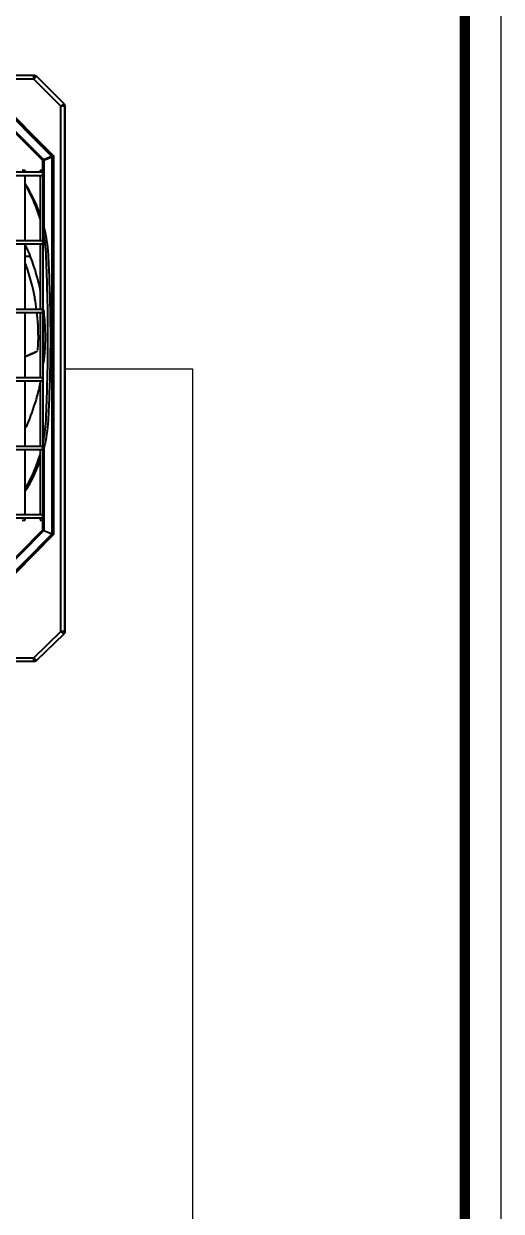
# Model space of a CAD drawing. Extents: x 58467 to 79089, y -33726 to -17391.
# Drawn here: x 72394 to 72455.8, y -19401.1 to -19247.2 of the extents above; entities that cross this region are included whole.
import ezdxf

# ---------------------------------------------------------------- set-up
doc = ezdxf.new("R2010")
doc.units = 0
doc.header["$LTSCALE"] = 100
doc.linetypes.add('HIDDEN2', pattern=[0.1875, 0.125, -0.0625])
doc.layers.add('+ENTE-HVAC-VRF-KLİMA BAKIR BORU', color=52, linetype='COPPER_LINE', lineweight=30)
doc.layers.add('+ENTE-ST-DOSEME USTU KONDDRENAJ', color=110, linetype='DOSEMEUSTUKONDENSDRENAJ_LINE', lineweight=40)
for name, color, linetype in [('3-cam', 4, 'Continuous'), ('DTR', 24, 'Continuous'), ('Kompozit', 122, 'Continuous')]:
    doc.layers.add(name, color=color, linetype=linetype)
doc.linetypes.add('COPPER_LINE', pattern='A,35,-10,["COPPER",Standard,S=15,R=0,X=-0.075,Y=-7.5],-95', length=140)
doc.linetypes.add('DOSEMEUSTUKONDENSDRENAJ_LINE', pattern='A,300,-40,["CD",Standard,S=15,R=0,X=-35,Y=-7.5],0', length=340)

# ---------------------------------------------------------------- blocks, each defined once
blk = doc.blocks.new('A$C56216D09')
at = {"layer": '3-cam'}
for p, q in [((3722.2, -2673.37, 1.31), (3722.2, -535.57, 1.31)), ((3722.7, -2673.37, 1.31), (3722.7, -535.57, 1.31)), ((3722.85, -2673.37, 1.31), (3722.85, -535.57, 1.31)), ((3723.35, -535.57, 1.31), (3723.35, -2674.52, 1.31))]:
    blk.add_line(p, q, dxfattribs=at)
at = {"layer": '3-cam', "color": 1, "linetype": 'HIDDEN2', "ltscale": 5, "const_width": 0.152, "elevation": 1.31}
blk.add_lwpolyline([(3722.78, -2673.37), (3722.78, -535.57)], dxfattribs=at)
at = {"layer": 'DTR', "color": 252}
for p, q in [((3722.3, -2673.37, 1.31), (3722.3, -535.52, 1.31)), ((3722.4, -2673.37, 1.31), (3722.4, -535.52, 1.31)), ((3722.5, -2673.37, 1.31), (3722.5, -535.52, 1.31)), ((3722.6, -2673.37, 1.31), (3722.6, -535.52, 1.31)), ((3722.95, -2673.37, 1.31), (3722.95, -535.52, 1.31)), ((3723.05, -2673.37, 1.31), (3723.05, -535.52, 1.31)), ((3723.15, -2673.37, 1.31), (3723.15, -535.52, 1.31)), ((3723.25, -2673.37, 1.31), (3723.25, -535.52, 1.31))]:
    blk.add_line(p, q, dxfattribs=at)
at = {"layer": 'Kompozit', "elevation": 1.31}
blk.add_lwpolyline([(2061.01, -2678.62), (3727.49, -2678.62), (3727.49, -517.73)], dxfattribs=at)
blk = doc.blocks.new('2 KAT SOL')
at = {"layer": '+ENTE-HVAC-VRF-KLİMA BAKIR BORU', "color": 2, "linetype": 'Continuous'}
for p, q in [((54187.1, -31993.03, -3.54), (54203.64, -31993.03, -3.54)), ((54203.64, -31993.03, -3.54), (54203.64, -32149.18, -3.54))]:
    blk.add_line(p, q, dxfattribs=at)
at = {"color": 3}
for p, q in [((54067.03, -31954.98, -3.54), (54183.08, -31954.98, -3.54)), ((54183.08, -31955.48, -3.54), (54067.03, -31955.48, -3.54)), ((54183.08, -31955.48, -3.54), (54183.08, -31954.98, -3.54)), ((54183.08, -31955.48, -3.54), (54183.43, -31955.13, -3.54)), ((54186.6, -31959, -3.54), (54183.08, -31955.48, -3.54)), ((54183.43, -31955.13, -3.54), (54186.96, -31958.65, -3.54)), ((54185.4, -31965.48, -3.54), (54177.64, -31957.72, -3.54)), ((54177.68, -31957.46, -3.54), (54185.66, -31965.44, -3.54)), ((54184.25, -31966.03, -3.54), (54177.09, -31958.88, -3.54)), ((54177.2, -31958.77, -3.54), (54184.36, -31965.92, -3.54)), ((54186.6, -31959, -3.54), (54186.96, -31958.65, -3.54)), ((54186.6, -32027.06, -3.54), (54186.6, -31959, -3.54)), ((54187.1, -31959, -3.54), (54186.6, -31959, -3.54)), ((54187.1, -32027.01, -3.54), (54187.1, -31959, -3.54)), ((54187.1, -31959, -3.54), (54187.1, -32027.06, -3.54)), ((54187.1, -32027.01, -3.54), (54187.1, -31959, -3.54)), ((54184.36, -31965.92, -3.54), (54185.4, -31965.48, -3.54)), ((54185.45, -31965.59, -3.54), (54184.4, -31966.03, -3.54)), ((54185.4, -31965.48, -3.54), (54185.66, -31965.44, -3.54)), ((54185.66, -31965.44, -3.54), (54185.45, -31965.59, -3.54)), ((54185.45, -32014.41, -3.54), (54185.45, -31965.59, -3.54)), ((54185.66, -31965.44, -3.54), (54185.66, -32014.5, -3.54)), ((54181.57, -31967.27, -3.54), (54181.97, -31967.27, -3.54)), ((54181.97, -31967.57, -3.54), (54181.97, -31967.27, -3.54)), ((54183.92, -31967.27, -3.54), (54183.92, -31967.57, -3.54)), ((54183.92, -31967.27, -3.54), (54184.32, -31967.27, -3.54)), ((54184.25, -31966.03, -3.54), (54184.36, -31965.92, -3.54)), ((54184.25, -31967.27, -3.54), (54184.25, -31966.03, -3.54)), ((54184.25, -31966.03, -3.54), (54184.4, -31966.03, -3.54)), ((54184.32, -32012.66, -3.54), (54184.32, -31967.27, -3.54)), ((54184.4, -31966.03, -3.54), (54184.4, -31974.71, -3.54)), ((54184.22, -31967.57, -3.54), (54065.85, -31967.57, -3.54)), ((54065.85, -31967.97, -3.54), (54184.22, -31967.97, -3.54)), ((54181.97, -31976.45, -3.54), (54181.97, -31967.97, -3.54)), ((54183.92, -31967.97, -3.54), (54183.92, -31976.45, -3.54)), ((54184.22, -31967.57, -3.54), (54184.22, -31967.77, -3.54)), ((54184.22, -31967.77, -3.54), (54184.22, -31967.97, -3.54)), ((54184.22, -31976.45, -3.54), (54065.85, -31976.45, -3.54)), ((54184.22, -31976.45, -3.54), (54184.22, -31976.65, -3.54)), ((54065.85, -31976.85, -3.54), (54184.22, -31976.85, -3.54)), ((54181.97, -31985.33, -3.54), (54181.97, -31976.85, -3.54)), ((54183.92, -31976.85, -3.54), (54183.92, -31985.33, -3.54)), ((54184.22, -31976.65, -3.54), (54184.22, -31976.85, -3.54)), ((54182.07, -31978.44, -3.54), (54182.57, -31978.44, -3.54)), ((54184.22, -31985.33, -3.54), (54065.85, -31985.33, -3.54)), ((54065.85, -31985.73, -3.54), (54184.22, -31985.73, -3.54)), ((54181.97, -31994.21, -3.54), (54181.97, -31985.73, -3.54)), ((54183.92, -31985.73, -3.54), (54183.92, -31994.21, -3.54)), ((54184.22, -31985.33, -3.54), (54184.22, -31985.53, -3.54)), ((54184.22, -31985.53, -3.54), (54184.22, -31985.73, -3.54)), ((54184.22, -31994.21, -3.54), (54065.85, -31994.21, -3.54)), ((54065.85, -31994.61, -3.54), (54184.22, -31994.61, -3.54)), ((54181.97, -32003.09, -3.54), (54181.97, -31994.61, -3.54)), ((54183.92, -31994.61, -3.54), (54183.92, -32003.09, -3.54)), ((54184.22, -31994.21, -3.54), (54184.22, -31994.41, -3.54)), ((54184.22, -31994.41, -3.54), (54184.22, -31994.61, -3.54)), ((54184.22, -32003.09, -3.54), (54065.85, -32003.09, -3.54)), ((54065.85, -32003.49, -3.54), (54184.22, -32003.49, -3.54)), ((54181.97, -32011.96, -3.54), (54181.97, -32003.49, -3.54)), ((54183.92, -32003.49, -3.54), (54183.92, -32011.96, -3.54)), ((54184.22, -32003.09, -3.54), (54184.22, -32003.29, -3.54)), ((54184.22, -32003.29, -3.54), (54184.22, -32003.49, -3.54)), ((54184.4, -32003.26, -3.54), (54184.4, -32013.97, -3.54)), ((54184.22, -32011.96, -3.54), (54065.85, -32011.96, -3.54)), ((54065.85, -32012.36, -3.54), (54184.22, -32012.36, -3.54)), ((54181.57, -32012.66, -3.54), (54181.97, -32012.66, -3.54)), ((54181.97, -32012.66, -3.54), (54181.97, -32012.36, -3.54)), ((54183.92, -32012.36, -3.54), (54183.92, -32012.66, -3.54)), ((54183.92, -32012.66, -3.54), (54184.32, -32012.66, -3.54)), ((54184.22, -32011.96, -3.54), (54184.22, -32012.16, -3.54)), ((54184.22, -32012.16, -3.54), (54184.22, -32012.36, -3.54)), ((54184.25, -32013.91, -3.54), (54184.25, -32012.66, -3.54)), ((54177.09, -32021.15, -3.54), (54184.25, -32013.91, -3.54)), ((54184.4, -32013.97, -3.54), (54177.2, -32021.26, -3.54)), ((54177.64, -32022.31, -3.54), (54185.45, -32014.41, -3.54)), ((54185.66, -32014.5, -3.54), (54177.68, -32022.57, -3.54)), ((54184.25, -32013.91, -3.54), (54184.4, -32013.97, -3.54)), ((54184.4, -32013.97, -3.54), (54185.45, -32014.41, -3.54)), ((54185.45, -32014.41, -3.54), (54185.66, -32014.5, -3.54)), ((54187.08, -32014.38, -3.54), (54187.08, -32018.86, -3.54)), ((54187.08, -32014.38, -3.54), (54187.08, -32018.86, -3.54)), ((54187.1, -32018.86, -3.54), (54187.08, -32018.86, -3.54)), ((54187.08, -32018.86, -3.54), (54187.08, -32019.16, -3.54)), ((54187.1, -32018.86, -3.54), (54187.08, -32018.86, -3.54)), ((54187.08, -32018.86, -3.54), (54187.08, -32019.16, -3.54)), ((54183.08, -32030.48, -3.54), (54186.6, -32027.06, -3.54)), ((54186.96, -32027.41, -3.54), (54186.6, -32027.06, -3.54)), ((54187.1, -32027.06, -3.54), (54186.6, -32027.06, -3.54)), ((54186.96, -32027.41, -3.54), (54183.43, -32030.84, -3.54)), ((54067.08, -32030.48, -3.54), (54183.08, -32030.48, -3.54)), ((54183.08, -32030.98, -3.54), (54067.08, -32030.98, -3.54)), ((54183.08, -32030.98, -3.54), (54183.08, -32030.48, -3.54)), ((54183.43, -32030.84, -3.54), (54183.08, -32030.48, -3.54))]:
    blk.add_line(p, q, dxfattribs=at)
at = {"color": 3, "extrusion": (0, 0, -1)}
for centre, radius, start, end in [((-54183.08, -31955.48, 3.54), 0.5, 90, 135), ((-54186.6, -31959, 3.54), 0.5, 135, 180), ((-54187.16, -32019.16, 3.54), 0.08, 318.5895, 0), ((-54187.16, -32019.16, 3.54), 0.08, 318.5895, 0), ((-54186.6, -32027.06, 3.54), 0.5, 180, 225), ((-54183.08, -32030.48, 3.54), 0.5, 225, 270)]:
    blk.add_arc(centre, radius, start, end, dxfattribs=at)
at = {"color": 3}
blk.add_arc((54182.07, -31978.94, -3.54), 0.5, 90, 102.3062, dxfattribs=at)
for centre in [(54185.29, -31965.59, -3.54), (54184.25, -31966.03, -3.54)]:
    blk.add_ellipse(centre, major_axis=(0.084, -0.203), ratio=0.678598, start_param=1.296782, end_param=1.844811, dxfattribs=at)
for points, knots in [([(54183.94, -31973.66, -3.54), (54183.91, -31973.58, -3.54), (54183.89, -31973.51, -3.54), (54183.56, -31972.44, -3.54), (54183.17, -31971.46, -3.54), (54182.48, -31970.07, -3.54), (54182.23, -31969.63, -3.54), (54181.97, -31969.19, -3.54)], [0, 0, 0, 0, 0.048488, 0.048488, 0.686498, 0.686498, 1, 1, 1, 1]), ([(54183.97, -31973.21, -3.54), (54183.53, -31971.92, -3.54), (54182.97, -31970.69, -3.54), (54182.18, -31969.37, -3.54), (54182.09, -31969.22, -3.54), (54182, -31969.07, -3.54)], [0, 0, 0, 0, 0.888615, 0.888615, 1, 1, 1, 1]), ([(54184.4, -31974.71, -3.54), (54184.69, -31975.86, -3.54), (54184.87, -31977.03, -3.54), (54184.98, -31978.82, -3.54), (54185, -31979.41, -3.54), (54185.06, -31980.61, -3.54), (54185.08, -31981.2, -3.54), (54185.19, -31984.19, -3.54), (54185.24, -31986.59, -3.54), (54185.24, -31988.98, -3.54)], [0, 0, 0, 0, 0.25, 0.25, 0.375, 0.375, 0.5, 0.5, 1, 1, 1, 1]), ([(54184.92, -31988.86, -3.54), (54184.92, -31986.79, -3.54), (54184.89, -31984.72, -3.54), (54184.81, -31981.61, -3.54), (54184.78, -31980.57, -3.54), (54184.72, -31979.02, -3.54), (54184.7, -31978.5, -3.54), (54184.65, -31977.47, -3.54), (54184.6, -31976.96, -3.54), (54184.48, -31976.07, -3.54), (54184.42, -31975.7, -3.54), (54184.35, -31975.33, -3.54)], [0, 0, 0, 0, 0.45798, 0.45798, 0.686971, 0.686971, 0.801466, 0.801466, 0.915961, 0.915961, 1, 1, 1, 1]), ([(54181.99, -31976.99, -3.54), (54182.01, -31977.03, -3.54), (54182.13, -31977.3, -3.54), (54182.72, -31978.66, -3.54), (54183.38, -31980.59, -3.54), (54183.8, -31982.32, -3.54), (54183.93, -31982.92, -3.54)], [0, 0, 0, 0, 0.02049, 0.143703, 0.707183, 1, 1, 1, 1]), ([(54183.45, -31985.33, -3.54), (54183.39, -31984.87, -3.54), (54183.24, -31983.87, -3.54), (54182.87, -31982.08, -3.54), (54182.42, -31980.53, -3.54), (54182.07, -31979.51, -3.54), (54181.99, -31979.3, -3.54)], [0, 0, 0, 0, 0.230715, 0.496584, 0.895571, 1, 1, 1, 1]), ([(54183.61, -31990.57, -3.54), (54183.64, -31990.26, -3.54), (54183.68, -31989.67, -3.54), (54183.68, -31988.67, -3.54), (54183.66, -31987.64, -3.54), (54183.59, -31986.61, -3.54), (54183.53, -31986.01, -3.54), (54183.5, -31985.73, -3.54)], [0, 0, 0, 0, 0.182857, 0.35926, 0.617017, 0.825344, 1, 1, 1, 1]), ([(54184.34, -31985.41, -3.54), (54184.36, -31985.6, -3.54), (54184.44, -31986.27, -3.54), (54184.53, -31987.42, -3.54), (54184.54, -31988.38, -3.54), (54184.55, -31988.86, -3.54)], [0, 0, 0, 0, 0.16864, 0.581968, 1, 1, 1, 1]), ([(54184.55, -31988.86, -3.54), (54184.55, -31989.14, -3.54), (54184.54, -31989.69, -3.54), (54184.5, -31990.51, -3.54), (54184.45, -31991.32, -3.54), (54184.39, -31991.92, -3.54), (54184.35, -31992.26, -3.54), (54184.34, -31992.32, -3.54)], [0, 0, 0, 0, 0.238005, 0.47449, 0.709453, 0.942891, 1, 1, 1, 1]), ([(54184.34, -32002.41, -3.54), (54184.42, -32002.03, -3.54), (54184.48, -32001.66, -3.54), (54184.6, -32000.77, -3.54), (54184.65, -32000.26, -3.54), (54184.7, -31999.22, -3.54), (54184.72, -31998.71, -3.54), (54184.78, -31997.15, -3.54), (54184.81, -31996.12, -3.54), (54184.89, -31993.01, -3.54), (54184.92, -31990.94, -3.54), (54184.92, -31988.86, -3.54)], [0, 0, 0, 0, 0.085061, 0.085061, 0.199428, 0.199428, 0.313796, 0.313796, 0.54253, 0.54253, 1, 1, 1, 1]), ([(54185.24, -31988.98, -3.54), (54185.24, -31991.38, -3.54), (54185.19, -31993.78, -3.54), (54185.08, -31996.77, -3.54), (54185.06, -31997.37, -3.54), (54185, -31998.56, -3.54), (54184.98, -31999.16, -3.54), (54184.87, -32000.95, -3.54), (54184.69, -32002.12, -3.54), (54184.4, -32003.26, -3.54)], [0, 0, 0, 0, 0.5, 0.5, 0.625, 0.625, 0.75, 0.75, 1, 1, 1, 1]), ([(54181.97, -31991.4, -3.54), (54182, -31991.39, -3.54), (54182.24, -31991.3, -3.54), (54182.56, -31991.17, -3.54), (54182.92, -31991.02, -3.54), (54183.1, -31990.93, -3.54), (54183.21, -31990.87, -3.54), (54183.3, -31990.84, -3.54), (54183.39, -31990.83, -3.54), (54183.43, -31990.83, -3.54), (54183.45, -31990.82, -3.54)], [0, 0, 0, 0, 0.054722, 0.413265, 0.565134, 0.700229, 0.769577, 0.820811, 0.901304, 1, 1, 1, 1]), ([(54181.97, -31991.44, -3.54), (54181.97, -31991.43, -3.54), (54182.02, -31991.42, -3.54), (54182.08, -31991.4, -3.54), (54182.16, -31991.37, -3.54), (54182.24, -31991.34, -3.54), (54182.31, -31991.31, -3.54), (54182.4, -31991.27, -3.54), (54182.47, -31991.24, -3.54), (54182.55, -31991.21, -3.54), (54182.61, -31991.19, -3.54), (54182.67, -31991.16, -3.54), (54182.74, -31991.13, -3.54), (54182.8, -31991.11, -3.54), (54182.87, -31991.08, -3.54), (54182.92, -31991.05, -3.54), (54182.98, -31991.03, -3.54), (54183.02, -31991.01, -3.54), (54183.07, -31990.99, -3.54), (54183.12, -31990.97, -3.54), (54183.16, -31990.95, -3.54), (54183.2, -31990.93, -3.54), (54183.24, -31990.92, -3.54), (54183.28, -31990.9, -3.54), (54183.29, -31990.89, -3.54), (54183.3, -31990.89, -3.54)], [0, 0, 0, 0, 0.013184, 0.076179, 0.118176, 0.160173, 0.223168, 0.265165, 0.32816, 0.370157, 0.412154, 0.454151, 0.496147, 0.559143, 0.60114, 0.643136, 0.685133, 0.72713, 0.769127, 0.811124, 0.853121, 0.895118, 0.937114, 0.979111, 1, 1, 1, 1]), ([(54183.32, -31990.88, -3.54), (54183.35, -31990.86, -3.54), (54183.41, -31990.83, -3.54), (54183.49, -31990.79, -3.54), (54183.54, -31990.73, -3.54), (54183.57, -31990.68, -3.54), (54183.58, -31990.65, -3.54)], [0, 0, 0, 0, 0.181976, 0.413188, 0.708779, 1, 1, 1, 1]), ([(54183.93, -31994.8, -3.54), (54183.81, -31995.4, -3.54), (54183.38, -31997.13, -3.54), (54182.7, -31999.11, -3.54), (54182.12, -32000.46, -3.54), (54181.99, -32000.74, -3.54)], [0, 0, 0, 0, 0.290837, 0.856482, 1, 1, 1, 1]), ([(54181.98, -32008.52, -3.54), (54182.24, -32008.09, -3.54), (54182.48, -32007.65, -3.54), (54183.17, -32006.27, -3.54), (54183.56, -32005.28, -3.54), (54183.89, -32004.22, -3.54), (54183.91, -32004.15, -3.54), (54183.93, -32004.08, -3.54)], [0, 0, 0, 0, 0.31261, 0.31261, 0.954356, 0.954356, 1, 1, 1, 1]), ([(54182.03, -32008.86, -3.54), (54182.1, -32008.74, -3.54), (54182.18, -32008.61, -3.54), (54182.68, -32007.76, -3.54), (54183.07, -32007.01, -3.54), (54183.6, -32005.78, -3.54), (54183.77, -32005.31, -3.54), (54183.93, -32004.85, -3.54)], [0, 0, 0, 0, 0.098619, 0.098619, 0.666619, 0.666619, 1, 1, 1, 1])]:
    blk.add_open_spline(points, degree=3, knots=knots, dxfattribs=at)
for points in [[(54184.4, -31974.71, -3.54), (54184.38, -31974.6, -3.54), (54184.35, -31974.49, -3.54), (54184.32, -31974.38, -3.54)], [(54184.32, -32003.59, -3.54), (54184.35, -32003.48, -3.54), (54184.38, -32003.37, -3.54), (54184.4, -32003.26, -3.54)]]:
    blk.add_open_spline(points, degree=3, dxfattribs=at)

msp = doc.modelspace()

# ---------------------------------------------------------------- block references
at = {"layer": '+ENTE-ST-DOSEME USTU KONDDRENAJ', "color": 3, "linetype": 'Continuous'}
msp.add_blockref('2 KAT SOL', (18212.19, 12701.08), dxfattribs=at)
msp.add_blockref('A$C56216D09', (68728.36, -18634.53, -1.31))

doc.saveas('drawing.dxf')
